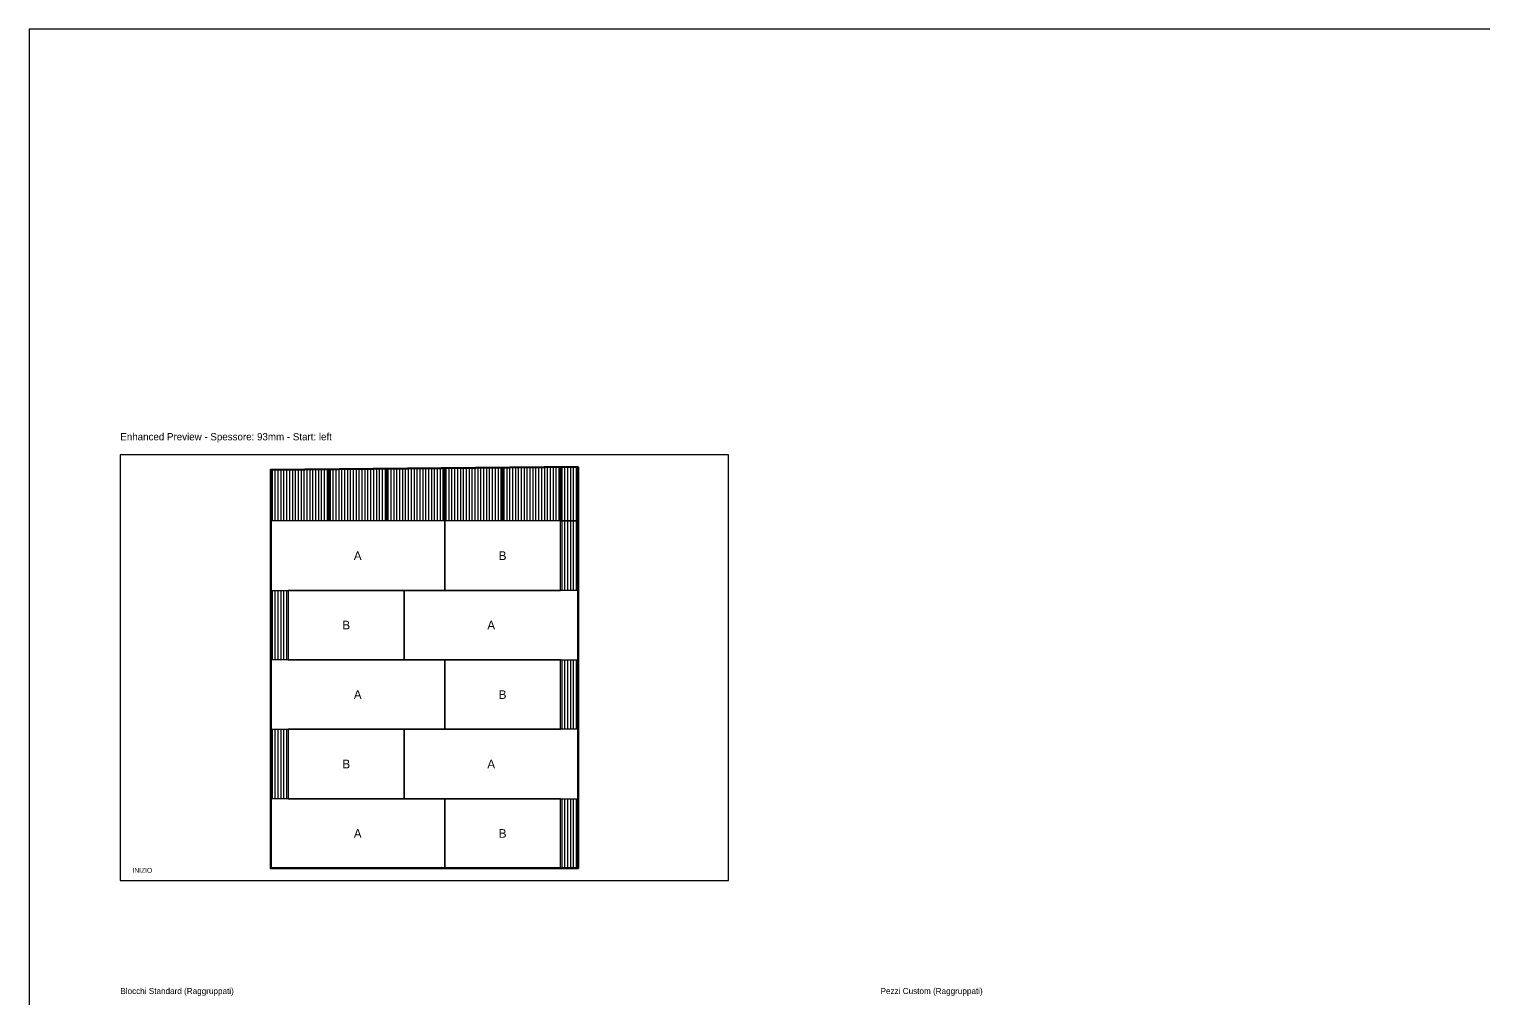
# Model space of a CAD drawing. Header units: metres. Extents: x 0 to 4200, y 0 to 3200.
# Drawn here: x 0 to 2392, y 1605 to 3200 of the extents above; entities that cross this region are included whole.
import ezdxf
from ezdxf.enums import TextEntityAlignment as Align

# ---------------------------------------------------------------- set-up
doc = ezdxf.new("R2010")
doc.units = ezdxf.units.M
for name, color, linetype in [('STEP5_FRAME', 8, 'Continuous'), ('STEP5_HEADER', 7, 'Continuous'), ('STEP5_PREVIEW_BLOCKS', 253, 'Continuous'), ('STEP5_PREVIEW_BORDER', 8, 'Continuous'), ('STEP5_PREVIEW_CUSTOM', 6, 'Continuous'), ('STEP5_PREVIEW_LABELS', 1, 'Continuous'), ('STEP5_PREVIEW_WALL', 5, 'Continuous'), ('STEP5_TABLE_CUSTOM', 7, 'Continuous'), ('STEP5_TABLE_STD', 7, 'Continuous')]:
    doc.layers.add(name, color=color, linetype=linetype)

msp = doc.modelspace()

# ---------------------------------------------------------------- hatches: boundary and pattern name
at = {"layer": 'STEP5_PREVIEW_CUSTOM'}
h = msp.add_hatch(dxfattribs=at)
h.set_pattern_fill('ANSI31', scale=1.5, angle=45)
h.paths.add_polyline_path([(397.3, 2391.1), (397.3, 2475.4), (492.6, 2476.3), (492.6, 2391.1), (397.3, 2391.1)])
h = msp.add_hatch(dxfattribs=at)
h.set_pattern_fill('ANSI31', scale=1.5, angle=45)
h.paths.add_polyline_path([(492.6, 2391.1), (492.6, 2476.3), (587.9, 2477.1), (587.9, 2391.1), (492.6, 2391.1)])
h = msp.add_hatch(dxfattribs=at)
h.set_pattern_fill('ANSI31', scale=1.5, angle=45)
h.paths.add_polyline_path([(587.9, 2391.1), (587.9, 2477.1), (683.2, 2478), (683.2, 2391.1), (587.9, 2391.1)])
h = msp.add_hatch(dxfattribs=at)
h.set_pattern_fill('ANSI31', scale=1.5, angle=45)
h.paths.add_polyline_path([(683.2, 2391.1), (683.2, 2478), (778.5, 2478.9), (778.5, 2391.1), (683.2, 2391.1)])
h = msp.add_hatch(dxfattribs=at)
h.set_pattern_fill('ANSI31', scale=1.5, angle=45)
h.paths.add_polyline_path([(778.5, 2391.1), (778.5, 2478.9), (873.8, 2479.7), (873.8, 2391.1), (778.5, 2391.1)])
h = msp.add_hatch(dxfattribs=at)
h.set_pattern_fill('ANSI31', scale=1.5, angle=45)
h.paths.add_polyline_path([(873.8, 2391.1), (873.8, 2479.7), (899.3, 2480), (902.7, 2480), (902.7, 2391.1), (873.8, 2391.1)])
h = msp.add_hatch(dxfattribs=at)
h.set_pattern_fill('ANSI31', scale=1.5, angle=45)
h.paths.add_polyline_path([(902.7, 2391.1), (902.7, 2276.9), (873.9, 2276.9), (873.9, 2391.1), (902.7, 2391.1)])
h = msp.add_hatch(dxfattribs=at)
h.set_pattern_fill('ANSI31', scale=1.5, angle=45)
h.paths.add_polyline_path([(426.2, 2162.7), (397.4, 2162.7), (397.4, 2276.9), (426.2, 2276.9), (426.2, 2162.7)])
h = msp.add_hatch(dxfattribs=at)
h.set_pattern_fill('ANSI31', scale=1.5, angle=45)
h.paths.add_polyline_path([(902.7, 2162.7), (902.7, 2048.4), (873.9, 2048.4), (873.9, 2162.7), (902.7, 2162.7)])
h = msp.add_hatch(dxfattribs=at)
h.set_pattern_fill('ANSI31', scale=1.5, angle=45)
h.paths.add_polyline_path([(426.2, 1934.2), (397.4, 1934.2), (397.4, 2048.4), (426.2, 2048.4), (426.2, 1934.2)])
h = msp.add_hatch(dxfattribs=at)
h.set_pattern_fill('ANSI31', scale=1.5, angle=45)
h.paths.add_polyline_path([(873.9, 1934.2), (902.7, 1934.2), (902.7, 1820), (873.9, 1820), (873.9, 1934.2)])

# ---------------------------------------------------------------- linework, layer by layer
at = {"layer": 'STEP5_FRAME', "lineweight": 25}
msp.add_lwpolyline([(0, 0), (4200, 0), (4200, 3200), (0, 3200), (0, 0)], close=True, dxfattribs=at)
at = {"layer": 'STEP5_PREVIEW_BLOCKS', "lineweight": 25}
for points in [[(397.4, 2276.9), (683.3, 2276.9), (683.3, 2391.1), (397.4, 2391.1), (397.4, 2276.9)], [(683.3, 2276.9), (873.9, 2276.9), (873.9, 2391.1), (683.3, 2391.1), (683.3, 2276.9)], [(426.2, 2162.7), (616.8, 2162.7), (616.8, 2276.9), (426.2, 2276.9), (426.2, 2162.7)], [(616.8, 2162.7), (902.8, 2162.7), (902.8, 2276.9), (616.8, 2276.9), (616.8, 2162.7)], [(397.4, 2048.4), (683.3, 2048.4), (683.3, 2162.7), (397.4, 2162.7), (397.4, 2048.4)], [(683.3, 2048.4), (873.9, 2048.4), (873.9, 2162.7), (683.3, 2162.7), (683.3, 2048.4)], [(426.2, 1934.2), (616.8, 1934.2), (616.8, 2048.4), (426.2, 2048.4), (426.2, 1934.2)], [(616.8, 1934.2), (902.8, 1934.2), (902.8, 2048.4), (616.8, 2048.4), (616.8, 1934.2)], [(397.4, 1820), (683.3, 1820), (683.3, 1934.2), (397.4, 1934.2), (397.4, 1820)], [(683.3, 1820), (873.9, 1820), (873.9, 1934.2), (683.3, 1934.2), (683.3, 1820)]]:
    msp.add_lwpolyline(points, close=True, dxfattribs=at)
at = {"layer": 'STEP5_PREVIEW_BORDER'}
msp.add_lwpolyline([(150, 1800), (1150, 1800), (1150, 2500), (150, 2500), (150, 1800)], dxfattribs=at)
at = {"layer": 'STEP5_PREVIEW_CUSTOM', "color": 6, "lineweight": 30}
for points in [[(397.3, 2391.1), (397.3, 2475.4), (492.6, 2476.3), (492.6, 2391.1), (397.3, 2391.1)], [(492.6, 2391.1), (492.6, 2476.3), (587.9, 2477.1), (587.9, 2391.1), (492.6, 2391.1)], [(587.9, 2391.1), (587.9, 2477.1), (683.2, 2478), (683.2, 2391.1), (587.9, 2391.1)], [(683.2, 2391.1), (683.2, 2478), (778.5, 2478.9), (778.5, 2391.1), (683.2, 2391.1)], [(778.5, 2391.1), (778.5, 2478.9), (873.8, 2479.7), (873.8, 2391.1), (778.5, 2391.1)], [(873.8, 2391.1), (873.8, 2479.7), (899.3, 2480), (902.7, 2480), (902.7, 2391.1), (873.8, 2391.1)], [(902.7, 2391.1), (902.7, 2276.9), (873.9, 2276.9), (873.9, 2391.1), (902.7, 2391.1)], [(426.2, 2162.7), (397.4, 2162.7), (397.4, 2276.9), (426.2, 2276.9), (426.2, 2162.7)], [(902.7, 2162.7), (902.7, 2048.4), (873.9, 2048.4), (873.9, 2162.7), (902.7, 2162.7)], [(426.2, 1934.2), (397.4, 1934.2), (397.4, 2048.4), (426.2, 2048.4), (426.2, 1934.2)], [(873.9, 1934.2), (902.7, 1934.2), (902.7, 1820), (873.9, 1820), (873.9, 1934.2)]]:
    msp.add_lwpolyline(points, close=True, dxfattribs=at)
at = {"layer": 'STEP5_PREVIEW_WALL', "color": 5, "lineweight": 60}
msp.add_lwpolyline([(902.7, 2480), (902.7, 1820), (397.3, 1820), (397.3, 2475.4), (902.7, 2480)], close=True, dxfattribs=at)

# ---------------------------------------------------------------- texts
at = {"layer": 'STEP5_HEADER', "color": 3}
msp.add_text('Enhanced Preview - Spessore: 93mm - Start: left', height=12, dxfattribs=at).set_placement((150, 2520), align=Align.BOTTOM_LEFT)
at = {"layer": 'STEP5_PREVIEW_LABELS', "color": 1}
for s, p in [('A', (540.3, 2334)), ('B', (778.6, 2334)), ('B', (521.5, 2219.8)), ('A', (759.8, 2219.8)), ('A', (540.3, 2105.5)), ('B', (778.6, 2105.5)), ('B', (521.5, 1991.3)), ('A', (759.8, 1991.3)), ('A', (540.3, 1877.1)), ('B', (778.6, 1877.1))]:
    msp.add_text(s, height=14.3, dxfattribs=at).set_placement(p, align=Align.MIDDLE_CENTER)
msp.add_text('INIZIO', height=8, dxfattribs=at).set_placement((170, 1810), align=Align.BOTTOM_LEFT)
at = {"layer": 'STEP5_TABLE_CUSTOM'}
msp.add_text('Pezzi Custom (Raggruppati)', height=10, dxfattribs=at).set_placement((1400, 1610), align=Align.BOTTOM_LEFT)
at = {"layer": 'STEP5_TABLE_STD'}
msp.add_text('Blocchi Standard (Raggruppati)', height=10, dxfattribs=at).set_placement((150, 1610), align=Align.BOTTOM_LEFT)

doc.saveas('drawing.dxf')
